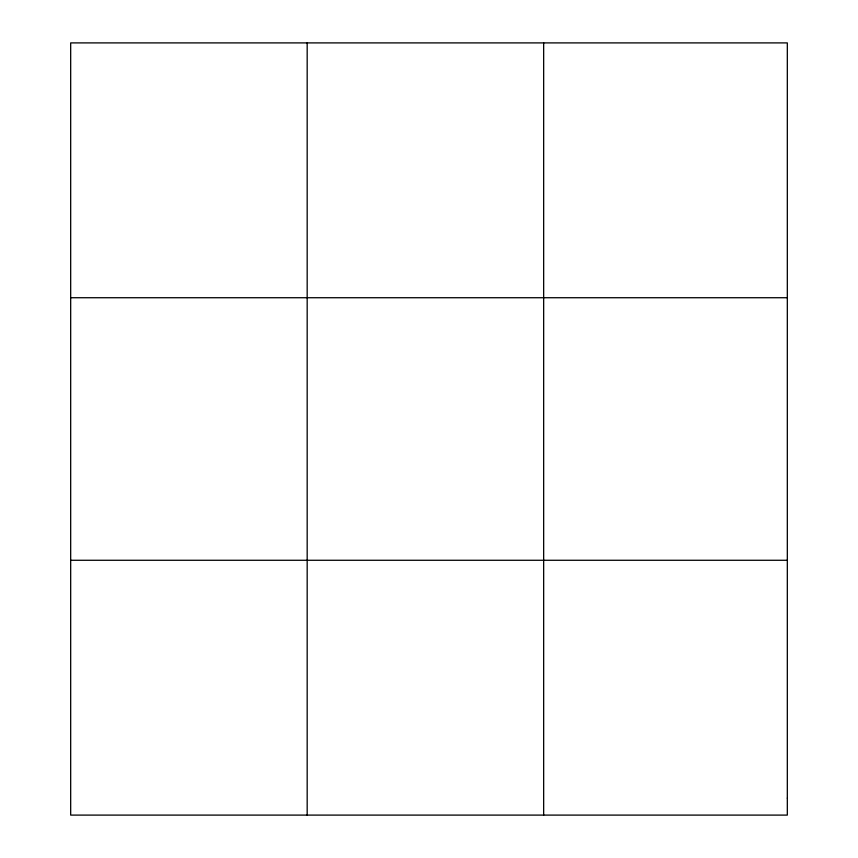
<?xml version="1.0" encoding="UTF-8"?>
<svg xmlns="http://www.w3.org/2000/svg" width="858" height="858" viewBox="0 0 858 858"><rect width="100%" height="100%" fill="white"/><g stroke="black" fill="none" stroke-linecap="round" stroke-linejoin="round"><path stroke-width="1.29" d="M307.175 815.1L307.175 42.9M543.661 815.1L543.661 42.9M70.678 297.726L787.322 297.726M70.678 560.274L787.322 560.274M787.322 798.112L787.322 815.1L70.678 815.1L70.678 42.9L787.322 42.9L787.322 798.112"/></g></svg>
